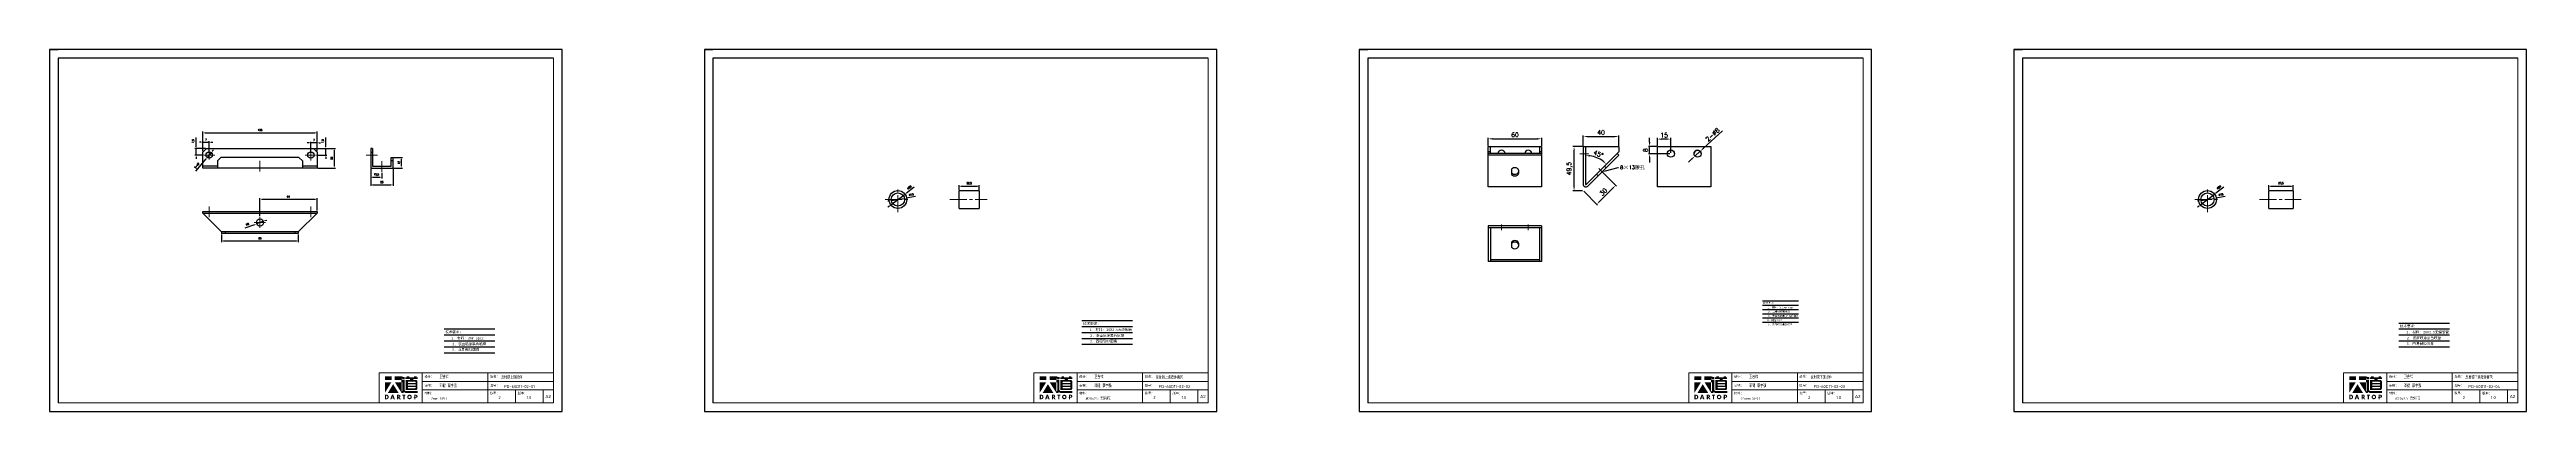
# Model space of a CAD drawing. Header units: millimetres. Extents: x -30327 to 34858, y 4015 to 75103.
# Drawn here: x -4780 to -2002, y 52753 to 53159 of the extents above; entities that cross this region are included whole.
import ezdxf
from ezdxf import colors
from ezdxf.entities.mleader import LeaderData, LeaderLine
from ezdxf.enums import TextEntityAlignment as Align
from ezdxf.math import Vec2, Vec3

# ---------------------------------------------------------------- set-up
doc = ezdxf.new("R2010")
doc.units = ezdxf.units.MM
doc.linetypes.add('CENTER2', pattern=[28.575, 19.05, -3.175, 3.175, -3.175])
doc.linetypes.add('HIDDEN2', pattern=[4.7625, 3.175, -1.5875])
for name, color, linetype, lineweight in [('A-TITLEBLOCK', 7, 'Continuous', 18), ('cen', 1, 'CENTER2', 9), ('dim', 2, 'Continuous', 9)]:
    doc.layers.add(name, color=color, linetype=linetype, lineweight=lineweight)
doc.layers.add('hidden', color=3, linetype='HIDDEN2')
doc.layers.add('print', color=30, linetype='Continuous')
doc.styles.add('GB', font='GBENOR.SHX', dxfattribs={"bigfont": 'gbcbig.shx'})
doc.styles.add('HZ', font='')
doc.styles.add('SLDTEXTSTYLE0', font='simfang.ttf', dxfattribs={"bigfont": 'bigfont'})
doc.styles.add('SLDTEXTSTYLE1', font='Gothic.ttf', dxfattribs={"width": 0.913})
doc.styles.get("Standard").update_dxf_attribs({"font": 'txt', "bigfont": 'gbcbig.shx'})
doc.styles.get('HZ').set_extended_font_data('SimSun')
doc.dimstyles.new('mini', dxfattribs={"dimtxt": 2, "dimasz": 2, "dimexe": 1.25, "dimexo": 1, "dimgap": 2, "dimtad": 1, "dimtxsty": 'Standard', "dimcen": 2.5, "dimadec": 0, "dimazin": 0, "dimtfac": 1, "dimtmove": 0, "dimatfit": 3, "dimfxl": 0, "dimarcsym": 0})
doc.dimstyles.new('small', dxfattribs={"dimtxt": 5, "dimasz": 5, "dimexe": 1.25, "dimexo": 1, "dimgap": 2, "dimtad": 1, "dimtxsty": 'Standard', "dimcen": 2.5, "dimadec": 0, "dimazin": 0, "dimtfac": 1, "dimtmove": 0, "dimatfit": 3, "dimfxl": 0, "dimarcsym": 0})

# ---------------------------------------------------------------- blocks, each defined once
blk = doc.blocks.new('*D1000')
at = {"layer": 'Defpoints', "color": 0}
for p in [(-3836.5, 52984.6), (-3820.6, 52996.8)]:
    blk.add_point(p, dxfattribs=at)
at = {"layer": 'dim', "color": 0, "lineweight": -2}
for p, q in [((-3810.3, 53004.7), (-3819, 52998)), ((-3838.1, 52983.4), (-3839.7, 52982.2)), ((-3836.5, 52984.6), (-3820.6, 52996.8))]:
    blk.add_line(p, q, dxfattribs=at)
at = {"layer": 'dim', "color": 0}
for points in [[(-3838.3, 52983.7), (-3837.9, 52983.2), (-3836.5, 52984.6)], [(-3819.2, 52998.3), (-3818.8, 52997.7), (-3820.6, 52996.8)]]:
    blk.add_solid(points, dxfattribs=at)
at = {"layer": 'dim', "color": 0, "insert": (-3815.7, 53004.3), "char_height": 2, "attachment_point": 5, "rotation": 37.3832}
blk.add_mtext('∅20', dxfattribs=at)
blk = doc.blocks.new('*D1001')
at = {"layer": 'Defpoints', "color": 0}
for p in [(-3737.4, 53005.6), (-3759.9, 53000.7), (-3737.4, 53000.7)]:
    blk.add_point(p, dxfattribs=at)
at = {"layer": 'dim', "color": 0, "lineweight": -2}
for p, q in [((-3759.9, 53001.7), (-3759.9, 53006.8)), ((-3757.9, 53005.6), (-3739.4, 53005.6)), ((-3737.4, 53001.7), (-3737.4, 53006.8))]:
    blk.add_line(p, q, dxfattribs=at)
at = {"layer": 'dim', "color": 0}
for points in [[(-3757.9, 53005.9), (-3757.9, 53005.3), (-3759.9, 53005.6)], [(-3739.4, 53005.9), (-3739.4, 53005.3), (-3737.4, 53005.6)]]:
    blk.add_solid(points, dxfattribs=at)
at = {"layer": 'dim', "color": 0, "insert": (-3748.7, 53008.8), "char_height": 2, "attachment_point": 5}
blk.add_mtext('22,5', dxfattribs=at)
blk = doc.blocks.new('*D1002')
at = {"layer": 'Defpoints', "color": 0}
for p in [(-3836, 52989.5), (-3821.2, 52992)]:
    blk.add_point(p, dxfattribs=at)
at = {"layer": 'dim', "color": 0, "lineweight": -2}
for p, q in [((-3837.9, 52989.1), (-3839.9, 52988.8)), ((-3836, 52989.5), (-3821.2, 52992)), ((-3808.7, 52994.1), (-3819.2, 52992.3))]:
    blk.add_line(p, q, dxfattribs=at)
at = {"layer": 'dim', "color": 0}
for points in [[(-3838, 52989.5), (-3837.9, 52988.8), (-3836, 52989.5)], [(-3819.3, 52992.6), (-3819.2, 52992), (-3821.2, 52992)]]:
    blk.add_solid(points, dxfattribs=at)
at = {"layer": 'dim', "color": 0, "insert": (-3813.5, 52996.3), "char_height": 2, "attachment_point": 5, "rotation": 9.5867}
blk.add_mtext('∅15', dxfattribs=at)
blk = doc.blocks.new('Dartop Logo')
at = {"true_color": 0xc40018}
h = blk.add_hatch(color=12, dxfattribs=at)
h.set_gradient(color1=(196, 0, 24), color2=(196, 0, 24), tint=1)
h.paths.add_polyline_path([(30.4, -3.9), (33.1, -5), (36, -5), (36, -1.2), (33.6, -1.2), (30.5, 0), (17.9, 0), (17.9, -6.5), (30.1, -6.5), (30.1, -6.6), (30.1, -10.8), (18.3, -10.8), (30.5, -30.3), (32.9, -30.3, 0.279375), (34.6, -28.6), (34.6, -28.5), (34.8, -28.5, 0.143145), (38.2, -30.2), (59.3, -30.2), (59.3, -26.5), (38.1, -26.5, -0.414214), (35.8, -24.2), (35.8, -6.3), (30.4, -6.3)])
h.paths.add_polyline_path([(30.2, -10.8), (31.8, -10.8), (31.8, -26, -0.088936), (30.9, -26.9), (30.2, -26.9)], flags=16)
h = blk.add_hatch(color=12, dxfattribs=at)
h.set_gradient(color1=(196, 0, 24), color2=(196, 0, 24), tint=1)
h.paths.add_polyline_path([(59.2, -1.7), (57.4, -1.7), (57.4, 0.1), (53.1, 0.1), (53.1, -1.6), (44.3, -1.6), (44.3, 0.2), (39.7, 0.2), (39.7, -1.7), (37.2, -1.7), (37.2, -5), (45.5, -5), (45.5, -6.4), (37.7, -6.4), (37.7, -24.9), (56.3, -24.9, 0.414214), (59.1, -22), (59.1, -9.4, 0.414214), (56.3, -6.5), (51.4, -6.5), (51.4, -5), (59.2, -5)])
h.paths.add_polyline_path([(54.2, -9.6, -0.414214), (55.7, -11), (55.7, -12.1), (41.8, -12.1), (41.8, -9.6)], flags=16)
h.paths.add_polyline_path([(55.6, -14.3), (55.6, -17), (41.9, -17), (41.9, -14.3)], flags=16)
h.paths.add_polyline_path([(55.7, -19.4), (55.7, -20.6, -0.414214), (54.3, -22), (41.9, -22), (41.9, -19.4)], flags=16)
h = blk.add_hatch(color=12, dxfattribs=at)
h.set_gradient(color1=(196, 0, 24), color2=(196, 0, 24), tint=1)
h.paths.add_polyline_path([(12.2, 0), (0, 0), (0, -6.4), (12.2, -6.4)])
h = blk.add_hatch(color=12, dxfattribs=at)
h.set_gradient(color1=(196, 0, 24), color2=(196, 0, 24), tint=1)
h.paths.add_polyline_path([(11.8, -10.8), (0, -10.8), (0, -30)])
at = {"true_color": 0x646464}
h = blk.add_hatch(color=251, dxfattribs=at)
h.set_gradient(color1=(100, 100, 100), color2=(100, 100, 100), tint=1)
h.paths.add_polyline_path([(4.1, -33.4), (0.1, -33.4), (0.1, -41.5), (3.5, -41.5, 0.793016)])
h.paths.add_polyline_path([(3.6, -39.7), (2.2, -39.7), (2.2, -35.2), (3.4, -35.2, -0.671361)], flags=16)
at = {"true_color": 0xc40018}
h = blk.add_hatch(color=12, dxfattribs=at)
h.set_gradient(color1=(196, 0, 24), color2=(196, 0, 24), tint=1)
h.paths.add_polyline_path([(15, -14.3), (5.4, -30.2), (25, -30.2)])
at = {"true_color": 0x646464}
h = blk.add_hatch(color=251, dxfattribs=at)
h.set_gradient(color1=(100, 100, 100), color2=(100, 100, 100), tint=1)
h.paths.add_polyline_path([(15.1, -33.4), (12.8, -33.4), (9.8, -41.5), (12, -41.5), (12.5, -40.1), (15.5, -40.1), (16, -41.5), (18.2, -41.5)])
h.paths.add_polyline_path([(14.9, -38.5), (13.1, -38.5), (14, -35.9)], flags=16)
h = blk.add_hatch(color=251, dxfattribs=at)
h.set_gradient(color1=(100, 100, 100), color2=(100, 100, 100), tint=1)
h.paths.add_polyline_path([(26.3, -33.4), (22.3, -33.4), (22.3, -41.5), (24.4, -41.5), (24.4, -38.3), (26.6, -41.5), (29.1, -41.5), (26.6, -38.3, 0.744055)])
h.paths.add_polyline_path([(24.4, -37.1), (24.4, -34.9), (25.3, -34.9, -0.796809), (25.3, -37.1)], flags=16)
h = blk.add_hatch(color=251, dxfattribs=at)
h.set_gradient(color1=(100, 100, 100), color2=(100, 100, 100), tint=1)
h.paths.add_polyline_path([(37.4, -33.4), (31.9, -33.4), (31.9, -35.2), (33.6, -35.2), (33.6, -41.5), (35.7, -41.5), (35.7, -35.2), (37.4, -35.2)])
h = blk.add_hatch(color=251, dxfattribs=at)
h.set_gradient(color1=(100, 100, 100), color2=(100, 100, 100), tint=1)
h.paths.add_polyline_path([(40.5, -37.4, 1), (48.8, -37.4, 1)])
h.paths.add_polyline_path([(46.8, -37.4, -1), (42.5, -37.4, -1)], flags=16)
h = blk.add_hatch(color=251, dxfattribs=at)
h.set_gradient(color1=(100, 100, 100), color2=(100, 100, 100), tint=1)
h.paths.add_polyline_path([(56.9, -33.4), (56.7, -33.4), (53.2, -33.4), (53.2, -37.2), (52.3, -37.2), (52.3, -38.7), (53.2, -38.7), (53.2, -41.5), (55.2, -41.5), (55.2, -38.7), (57.5, -38.7, 0.812304)])
h.paths.add_polyline_path([(55.2, -37.2), (55.2, -35), (56.4, -35, -0.778213), (56.3, -37.2)], flags=16)
blk = doc.blocks.new('DT-A2-TITLE')
for p, q in [((594, 420), (0, 420)), ((0, 420), (0, 420)), ((0, 420), (0, 0)), ((0, 420), (10, 420)), ((10, 410), (10, 10)), ((584, 410), (10, 410)), ((594, 0), (594, 420))]:
    blk.add_line(p, q)
at = {"layer": 'A-TITLEBLOCK', "color": 7}
for p, q in [((584, 410), (584, 10)), ((594, 0), (594, 297)), ((382, 10), (382, 45)), ((584, 45), (382, 45)), ((432, 45), (432, 10)), ((584, 35), (432, 35)), ((508, 45), (508, 10)), ((0, 0), (594, 0)), ((10, 10), (584, 10)), ((432, 25), (584.1, 25)), ((540, 10), (540, 25)), ((572, 10), (572, 25))]:
    blk.add_line(p, q, dxfattribs=at)
at = {"layer": 'A-TITLEBLOCK', "xscale": 0.6400000000000001, "yscale": 0.6400000000000001, "zscale": 0.6400000000000001}
blk.add_blockref('Dartop Logo', (388.6, 40.8), dxfattribs=at)
at = {"style": 'GB'}
for tag, p, height in [('#设计', (452, 38.5), 3.5), ('#审核', (452, 28.1), 3.5), ('#品名', (523.3, 37.9), 3.5), ('#图号', (526.7, 27.2), 3.5), ('#材料说明', (442.1, 13.6), 3), ('#数量', (520.3, 14.5), 3.5), ('#版本', (552.9, 14.5), 3.5)]:
    blk.add_attdef(tag, p, '', height=height, dxfattribs=at)
at = {"layer": 'A-TITLEBLOCK', "color": 7, "attachment_point": 1}
for s, insert, char_height, style in [('设计：', (434.5, 41.9), 2.65, 'SLDTEXTSTYLE0'), ('审核：', (434.5, 31.6), 2.65, 'SLDTEXTSTYLE0'), ('品名：', (510.4, 42.2), 2.65, 'SLDTEXTSTYLE0'), ('图号：', (510.4, 31.7), 2.65, 'SLDTEXTSTYLE0'), ('材料:', (434.5, 22.6), 2.65, 'SLDTEXTSTYLE0'), ('数量：', (510.4, 22.6), 2.65, 'SLDTEXTSTYLE0'), ('版本：', (542.6, 22.5), 2.65, 'SLDTEXTSTYLE0'), ('A2', (574.7, 19.2), 3.7, 'SLDTEXTSTYLE1')]:
    blk.add_mtext(s, dxfattribs=dict(at, insert=insert, char_height=char_height, style=style))
blk = doc.blocks.new('*D1261')
at = {"layer": 'Defpoints', "color": 0}
for p in [(-4480, 53065.7), (-4608, 53044), (-4480, 53044)]:
    blk.add_point(p, dxfattribs=at)
at = {"layer": 'dim', "color": 0, "lineweight": -2}
for p, q in [((-4608, 53045), (-4608, 53067)), ((-4606, 53065.7), (-4482, 53065.7)), ((-4480, 53045), (-4480, 53067))]:
    blk.add_line(p, q, dxfattribs=at)
at = {"layer": 'dim', "color": 0}
for points in [[(-4606, 53066), (-4606, 53065.4), (-4608, 53065.7)], [(-4482, 53066), (-4482, 53065.4), (-4480, 53065.7)]]:
    blk.add_solid(points, dxfattribs=at)
at = {"layer": 'dim', "color": 0, "insert": (-4544, 53068.7), "char_height": 2, "attachment_point": 5}
blk.add_mtext('128', dxfattribs=at)
blk = doc.blocks.new('*D1262')
at = {"layer": 'Defpoints', "color": 0}
for p in [(-4484, 53048), (-4480, 53026), (-4460.7, 53026)]:
    blk.add_point(p, dxfattribs=at)
at = {"layer": 'dim', "color": 0, "lineweight": -2}
for p, q in [((-4483, 53048), (-4459.4, 53048)), ((-4460.7, 53046), (-4460.7, 53028)), ((-4479, 53026), (-4459.4, 53026))]:
    blk.add_line(p, q, dxfattribs=at)
at = {"layer": 'dim', "color": 0}
for points in [[(-4461, 53046), (-4460.4, 53046), (-4460.7, 53048)], [(-4461, 53028), (-4460.4, 53028), (-4460.7, 53026)]]:
    blk.add_solid(points, dxfattribs=at)
at = {"layer": 'dim', "color": 0, "insert": (-4463.7, 53037), "char_height": 2, "attachment_point": 5, "rotation": 90}
blk.add_mtext('22', dxfattribs=at)
blk = doc.blocks.new('*D1263')
at = {"layer": 'Defpoints', "color": 0}
for p in [(-4419.8, 53026), (-4394.8, 53026), (-4394.8, 53007.2)]:
    blk.add_point(p, dxfattribs=at)
at = {"layer": 'dim', "color": 0, "lineweight": -2}
for p, q in [((-4419.8, 53025), (-4419.8, 53006)), ((-4417.8, 53007.2), (-4396.8, 53007.2)), ((-4394.8, 53025), (-4394.8, 53006))]:
    blk.add_line(p, q, dxfattribs=at)
at = {"layer": 'dim', "color": 0}
for points in [[(-4417.8, 53007.6), (-4417.8, 53006.9), (-4419.8, 53007.2)], [(-4396.8, 53007.6), (-4396.8, 53006.9), (-4394.8, 53007.2)]]:
    blk.add_solid(points, dxfattribs=at)
at = {"layer": 'dim', "color": 0, "insert": (-4407.3, 53010.2), "char_height": 2, "attachment_point": 5}
blk.add_mtext('25', dxfattribs=at)
blk = doc.blocks.new('*D1264')
at = {"layer": 'Defpoints', "color": 0}
for p in [(-4394.8, 53038), (-4385.3, 53038), (-4394.8, 53026)]:
    blk.add_point(p, dxfattribs=at)
at = {"layer": 'dim', "color": 0, "lineweight": -2}
for p, q in [((-4393.8, 53038), (-4384, 53038)), ((-4385.3, 53028), (-4385.3, 53036)), ((-4393.8, 53026), (-4384, 53026))]:
    blk.add_line(p, q, dxfattribs=at)
at = {"layer": 'dim', "color": 0}
for points in [[(-4385.6, 53036), (-4384.9, 53036), (-4385.3, 53038)], [(-4385.6, 53028), (-4384.9, 53028), (-4385.3, 53026)]]:
    blk.add_solid(points, dxfattribs=at)
at = {"layer": 'dim', "color": 0, "insert": (-4388.3, 53032), "char_height": 2, "attachment_point": 5, "rotation": 90}
blk.add_mtext('12', dxfattribs=at)
blk = doc.blocks.new('*D1265')
at = {"layer": 'Defpoints', "color": 0}
for p in [(-4587, 52952.4), (-4501, 52952.4), (-4501, 52944.2)]:
    blk.add_point(p, dxfattribs=at)
at = {"layer": 'dim', "color": 0, "lineweight": -2}
for p, q in [((-4587, 52951.4), (-4587, 52942.9)), ((-4501, 52951.4), (-4501, 52942.9)), ((-4585, 52944.2), (-4503, 52944.2))]:
    blk.add_line(p, q, dxfattribs=at)
at = {"layer": 'dim', "color": 0}
for points in [[(-4585, 52944.5), (-4585, 52943.8), (-4587, 52944.2)], [(-4503, 52944.5), (-4503, 52943.8), (-4501, 52944.2)]]:
    blk.add_solid(points, dxfattribs=at)
at = {"layer": 'dim', "color": 0, "insert": (-4544, 52947.2), "char_height": 2, "attachment_point": 5}
blk.add_mtext('86', dxfattribs=at)
blk = doc.blocks.new('*D1266')
at = {"layer": 'Defpoints', "color": 0}
for p in [(-4481.8, 53040.5), (-4480, 53048), (-4470.2, 53048)]:
    blk.add_point(p, dxfattribs=at)
at = {"layer": 'dim', "color": 0, "lineweight": -2}
for p, q in [((-4470.2, 53050), (-4470.2, 53060.4)), ((-4480.8, 53040.5), (-4469, 53040.5)), ((-4479, 53048), (-4469, 53048)), ((-4470.2, 53040.5), (-4470.2, 53048)), ((-4470.2, 53038.5), (-4470.2, 53036.5))]:
    blk.add_line(p, q, dxfattribs=at)
at = {"layer": 'dim', "color": 0}
for points in [[(-4470.6, 53050), (-4469.9, 53050), (-4470.2, 53048)], [(-4470.6, 53038.5), (-4469.9, 53038.5), (-4470.2, 53040.5)]]:
    blk.add_solid(points, dxfattribs=at)
at = {"layer": 'dim', "color": 0, "insert": (-4473.4, 53056.2), "char_height": 2, "attachment_point": 5, "rotation": 90}
blk.add_mtext('7,5', dxfattribs=at)
blk = doc.blocks.new('*D1267')
at = {"layer": 'Defpoints', "color": 0}
for p in [(-4487, 53054.3), (-4487, 53043.5), (-4480, 53044)]:
    blk.add_point(p, dxfattribs=at)
at = {"layer": 'dim', "color": 0, "lineweight": -2}
for p, q in [((-4489, 53054.3), (-4491, 53054.3)), ((-4487, 53044.5), (-4487, 53055.5)), ((-4480, 53054.3), (-4487, 53054.3)), ((-4480, 53045), (-4480, 53055.5)), ((-4478, 53054.3), (-4476, 53054.3))]:
    blk.add_line(p, q, dxfattribs=at)
at = {"layer": 'dim', "color": 0}
for points in [[(-4489, 53054.6), (-4489, 53053.9), (-4487, 53054.3)], [(-4478, 53054.6), (-4478, 53053.9), (-4480, 53054.3)]]:
    blk.add_solid(points, dxfattribs=at)
at = {"layer": 'dim', "color": 0, "insert": (-4483.5, 53057.3), "char_height": 2, "attachment_point": 5}
blk.add_mtext('7', dxfattribs=at)
blk = doc.blocks.new('*D1268')
at = {"layer": 'Defpoints', "color": 0}
for p in [(-4608, 53044), (-4601, 53055), (-4601, 53043.5)]:
    blk.add_point(p, dxfattribs=at)
at = {"layer": 'dim', "color": 0, "lineweight": -2}
for p, q in [((-4610, 53055), (-4612, 53055)), ((-4608, 53045), (-4608, 53056.3)), ((-4608, 53055), (-4601, 53055)), ((-4601, 53044.5), (-4601, 53056.3)), ((-4599, 53055), (-4597, 53055))]:
    blk.add_line(p, q, dxfattribs=at)
at = {"layer": 'dim', "color": 0}
for points in [[(-4610, 53055.4), (-4610, 53054.7), (-4608, 53055)], [(-4599, 53055.4), (-4599, 53054.7), (-4601, 53055)]]:
    blk.add_solid(points, dxfattribs=at)
at = {"layer": 'dim', "color": 0, "insert": (-4604.5, 53058), "char_height": 2, "attachment_point": 5}
blk.add_mtext('7', dxfattribs=at)
blk = doc.blocks.new('*D1269')
at = {"layer": 'Defpoints', "color": 0}
for p in [(-4615.7, 53048), (-4606.4, 53040.5), (-4604, 53048)]:
    blk.add_point(p, dxfattribs=at)
at = {"layer": 'dim', "color": 0, "lineweight": -2}
for p, q in [((-4615.7, 53050), (-4615.7, 53060.4)), ((-4605, 53048), (-4616.9, 53048)), ((-4607.4, 53040.5), (-4616.9, 53040.5)), ((-4615.7, 53040.5), (-4615.7, 53048)), ((-4615.7, 53038.5), (-4615.7, 53036.5))]:
    blk.add_line(p, q, dxfattribs=at)
at = {"layer": 'dim', "color": 0}
for points in [[(-4616, 53050), (-4615.4, 53050), (-4615.7, 53048)], [(-4616, 53038.5), (-4615.4, 53038.5), (-4615.7, 53040.5)]]:
    blk.add_solid(points, dxfattribs=at)
at = {"layer": 'dim', "color": 0, "insert": (-4618.9, 53056.2), "char_height": 2, "attachment_point": 5, "rotation": 90}
blk.add_mtext('7,5', dxfattribs=at)
blk = doc.blocks.new('*D1270')
at = {"layer": 'Defpoints', "color": 0}
for p in [(-4603.2, 53037.9), (-4598.8, 53043.2)]:
    blk.add_point(p, dxfattribs=at)
at = {"layer": 'dim', "color": 0, "lineweight": -2}
for p, q in [((-4616.1, 53022.5), (-4604.5, 53036.3)), ((-4598.8, 53043.2), (-4603.2, 53037.9)), ((-4597.5, 53044.8), (-4596.2, 53046.3))]:
    blk.add_line(p, q, dxfattribs=at)
at = {"layer": 'dim', "color": 0}
for points in [[(-4604.8, 53036.5), (-4604.3, 53036.1), (-4603.2, 53037.9)], [(-4597.7, 53045), (-4597.2, 53044.5), (-4598.8, 53043.2)]]:
    blk.add_solid(points, dxfattribs=at)
at = {"layer": 'dim', "color": 0, "insert": (-4614.7, 53028.8), "char_height": 2, "attachment_point": 5, "rotation": 50.0733}
blk.add_mtext('2-∅7', dxfattribs=at)
blk = doc.blocks.new('*D1271')
at = {"layer": 'Defpoints', "color": 0}
for p in [(-4419.8, 53026), (-4419.8, 53015.4), (-4407.3, 53021.7)]:
    blk.add_point(p, dxfattribs=at)
at = {"layer": 'dim', "color": 0, "lineweight": -2}
for p, q in [((-4419.8, 53025), (-4419.8, 53014.2)), ((-4409.3, 53015.4), (-4417.8, 53015.4)), ((-4407.3, 53020.7), (-4407.3, 53014.2))]:
    blk.add_line(p, q, dxfattribs=at)
at = {"layer": 'dim', "color": 0}
for points in [[(-4417.8, 53015.7), (-4417.8, 53015.1), (-4419.8, 53015.4)], [(-4409.3, 53015.7), (-4409.3, 53015.1), (-4407.3, 53015.4)]]:
    blk.add_solid(points, dxfattribs=at)
at = {"layer": 'dim', "color": 0, "insert": (-4413.6, 53018.6), "char_height": 2, "attachment_point": 5}
blk.add_mtext('12,5', dxfattribs=at)
blk = doc.blocks.new('*D1272')
at = {"layer": 'Defpoints', "color": 0}
for p in [(-4480, 52991), (-4480, 52977.4), (-4544, 52970.9)]:
    blk.add_point(p, dxfattribs=at)
at = {"layer": 'dim', "color": 0, "lineweight": -2}
for p, q in [((-4544, 52971.9), (-4544, 52992.2)), ((-4542, 52991), (-4482, 52991)), ((-4480, 52978.4), (-4480, 52992.2))]:
    blk.add_line(p, q, dxfattribs=at)
at = {"layer": 'dim', "color": 0}
for points in [[(-4542, 52991.3), (-4542, 52990.6), (-4544, 52991)], [(-4482, 52991.3), (-4482, 52990.6), (-4480, 52991)]]:
    blk.add_solid(points, dxfattribs=at)
at = {"layer": 'dim', "color": 0, "insert": (-4512, 52994), "char_height": 2, "attachment_point": 5}
blk.add_mtext('64', dxfattribs=at)
blk = doc.blocks.new('*D1273')
at = {"layer": 'Defpoints', "color": 0}
for p in [(-4547.8, 52963.5), (-4540.2, 52966.3)]:
    blk.add_point(p, dxfattribs=at)
at = {"layer": 'dim', "color": 0, "lineweight": -2}
for p, q in [((-4560.5, 52958.9), (-4549.6, 52962.8)), ((-4540.2, 52966.3), (-4547.8, 52963.5)), ((-4538.4, 52967), (-4536.5, 52967.6))]:
    blk.add_line(p, q, dxfattribs=at)
at = {"layer": 'dim', "color": 0}
for points in [[(-4549.8, 52963.2), (-4549.5, 52962.5), (-4547.8, 52963.5)], [(-4538.5, 52967.3), (-4538.2, 52966.6), (-4540.2, 52966.3)]]:
    blk.add_solid(points, dxfattribs=at)
at = {"layer": 'dim', "color": 0, "insert": (-4558.1, 52963), "char_height": 2, "attachment_point": 5, "rotation": 20.0376}
blk.add_mtext('∅8', dxfattribs=at)
blk = doc.blocks.new('*D1277')
at = {"layer": 'Defpoints', "color": 0}
for p in [(-3106.6, 53058.9), (-3166.6, 53050.1), (-3106.6, 53050.1)]:
    blk.add_point(p, dxfattribs=at)
at = {"layer": 'dim', "color": 0, "lineweight": -2}
for p, q in [((-3166.6, 53051.1), (-3166.6, 53060.1)), ((-3161.6, 53058.9), (-3111.6, 53058.9)), ((-3106.6, 53051.1), (-3106.6, 53060.1))]:
    blk.add_line(p, q, dxfattribs=at)
at = {"layer": 'dim', "color": 0}
for points in [[(-3161.6, 53059.7), (-3161.6, 53058), (-3166.6, 53058.9)], [(-3111.6, 53059.7), (-3111.6, 53058), (-3106.6, 53058.9)]]:
    blk.add_solid(points, dxfattribs=at)
at = {"layer": 'dim', "color": 0, "insert": (-3136.6, 53063.4), "char_height": 5, "attachment_point": 5}
blk.add_mtext('60', dxfattribs=at)
blk = doc.blocks.new('*D1278')
at = {"layer": 'Defpoints', "color": 0}
for p in [(-3020, 53061.4), (-3060, 53050.1), (-3020, 53050.1)]:
    blk.add_point(p, dxfattribs=at)
at = {"layer": 'dim', "color": 0, "lineweight": -2}
for p, q in [((-3060, 53051.1), (-3060, 53062.7)), ((-3055, 53061.4), (-3025, 53061.4)), ((-3020, 53051.1), (-3020, 53062.7))]:
    blk.add_line(p, q, dxfattribs=at)
at = {"layer": 'dim', "color": 0}
for points in [[(-3055, 53062.2), (-3055, 53060.6), (-3060, 53061.4)], [(-3025, 53062.2), (-3025, 53060.6), (-3020, 53061.4)]]:
    blk.add_solid(points, dxfattribs=at)
at = {"layer": 'dim', "color": 0, "insert": (-3040, 53065.9), "char_height": 5, "attachment_point": 5}
blk.add_mtext('40', dxfattribs=at)
blk = doc.blocks.new('*D1279')
at = {"layer": 'Defpoints', "color": 0}
for p in [(-3057.5, 53050.1), (-3040.8, 53035.7), (-3020, 53044.2), (-3057.5, 53006.7), (-3057.5, 53006.7)]:
    blk.add_point(p, dxfattribs=at)
at = {"layer": 'dim', "color": 0, "lineweight": -2}
blk.add_arc((-3057.5, 53006.7), 33.5, 53.5645, 81.4355, dxfattribs=at)
at = {"layer": 'dim', "color": 0}
for points in [[(-3052.6, 53038.9), (-3052.5, 53040.6), (-3057.5, 53040.1)], [(-3037.1, 53034.2), (-3038.2, 53033), (-3033.9, 53030.3)]]:
    blk.add_solid(points, dxfattribs=at)
at = {"layer": 'dim', "color": 0, "insert": (-3043, 53041.8), "char_height": 5, "attachment_point": 5, "rotation": 337.5}
blk.add_mtext('45°', dxfattribs=at)
blk = doc.blocks.new('*D1280')
at = {"layer": 'Defpoints', "color": 0}
for p in [(-3038.8, 53021.8), (-3023.6, 53006.6), (-3060, 53000.6)]:
    blk.add_point(p, dxfattribs=at)
at = {"layer": 'dim', "color": 0, "lineweight": -2}
for p, q in [((-3041.3, 52989), (-3027.1, 53003.1)), ((-3038.1, 53021.1), (-3022.7, 53005.8)), ((-3059.3, 52999.9), (-3043.9, 52984.5))]:
    blk.add_line(p, q, dxfattribs=at)
at = {"layer": 'dim', "color": 0}
for points in [[(-3027.7, 53003.7), (-3026.6, 53002.5), (-3023.6, 53006.6)], [(-3041.9, 52989.5), (-3040.7, 52988.4), (-3044.8, 52985.4)]]:
    blk.add_solid(points, dxfattribs=at)
at = {"layer": 'dim', "color": 0, "insert": (-3037.4, 52999.2), "char_height": 5, "attachment_point": 5, "rotation": 45}
blk.add_mtext('30', dxfattribs=at)
blk = doc.blocks.new('*D1281')
at = {"layer": 'Defpoints', "color": 0}
for p in [(-3070.3, 53050.1), (-3060, 53050.1), (-3060, 53000.6)]:
    blk.add_point(p, dxfattribs=at)
at = {"layer": 'dim', "color": 0, "lineweight": -2}
for p, q in [((-3061, 53050.1), (-3071.5, 53050.1)), ((-3070.3, 53005.6), (-3070.3, 53045.1)), ((-3061, 53000.6), (-3071.5, 53000.6))]:
    blk.add_line(p, q, dxfattribs=at)
at = {"layer": 'dim', "color": 0}
for points in [[(-3071.1, 53045.1), (-3069.4, 53045.1), (-3070.3, 53050.1)], [(-3071.1, 53005.6), (-3069.4, 53005.6), (-3070.3, 53000.6)]]:
    blk.add_solid(points, dxfattribs=at)
at = {"layer": 'dim', "color": 0, "insert": (-3075.2, 53025.4), "char_height": 5, "attachment_point": 5, "rotation": 90}
blk.add_mtext('49,5', dxfattribs=at)
blk = doc.blocks.new('*D1282')
at = {"layer": 'Defpoints', "color": 0}
for p in [(-2934.7, 53039.4), (-2928.8, 53044.8)]:
    blk.add_point(p, dxfattribs=at)
at = {"layer": 'dim', "color": 0, "lineweight": -2}
for p, q in [((-2903.7, 53067.7), (-2925.1, 53048.2)), ((-2938.4, 53036.1), (-2942.1, 53032.7)), ((-2934.7, 53039.4), (-2928.8, 53044.8))]:
    blk.add_line(p, q, dxfattribs=at)
at = {"layer": 'dim', "color": 0}
for points in [[(-2939, 53036.7), (-2937.9, 53035.5), (-2934.7, 53039.4)], [(-2925.7, 53048.8), (-2924.6, 53047.6), (-2928.8, 53044.8)]]:
    blk.add_solid(points, dxfattribs=at)
at = {"layer": 'dim', "color": 0, "insert": (-2915, 53063.5), "char_height": 5, "attachment_point": 5, "rotation": 42.313}
blk.add_mtext('2-∅8', dxfattribs=at)
blk = doc.blocks.new('*D1283')
at = {"layer": 'Defpoints', "color": 0}
for p in [(-2976.8, 53058.5), (-2976.8, 53050.1), (-2961.8, 53042.1)]:
    blk.add_point(p, dxfattribs=at)
at = {"layer": 'dim', "color": 0, "lineweight": -2}
for p, q in [((-2976.8, 53051.1), (-2976.8, 53059.8)), ((-2966.8, 53058.5), (-2971.8, 53058.5)), ((-2961.8, 53043.1), (-2961.8, 53059.8))]:
    blk.add_line(p, q, dxfattribs=at)
at = {"layer": 'dim', "color": 0}
for points in [[(-2971.8, 53059.4), (-2971.8, 53057.7), (-2976.8, 53058.5)], [(-2966.8, 53059.4), (-2966.8, 53057.7), (-2961.8, 53058.5)]]:
    blk.add_solid(points, dxfattribs=at)
at = {"layer": 'dim', "color": 0, "insert": (-2969.3, 53063), "char_height": 5, "attachment_point": 5}
blk.add_mtext('15', dxfattribs=at)
blk = doc.blocks.new('*D1284')
at = {"layer": 'Defpoints', "color": 0}
for p in [(-2985.6, 53050.1), (-2976.8, 53050.1), (-2961.8, 53042.1)]:
    blk.add_point(p, dxfattribs=at)
at = {"layer": 'dim', "color": 0, "lineweight": -2}
for p, q in [((-2985.6, 53055.1), (-2985.6, 53060.1)), ((-2977.8, 53050.1), (-2986.8, 53050.1)), ((-2962.8, 53042.1), (-2986.8, 53042.1)), ((-2985.6, 53042.1), (-2985.6, 53050.1)), ((-2985.6, 53037.1), (-2985.6, 53032.1))]:
    blk.add_line(p, q, dxfattribs=at)
at = {"layer": 'dim', "color": 0}
for points in [[(-2986.4, 53055.1), (-2984.7, 53055.1), (-2985.6, 53050.1)], [(-2986.4, 53037.1), (-2984.7, 53037.1), (-2985.6, 53042.1)]]:
    blk.add_solid(points, dxfattribs=at)
at = {"layer": 'dim', "color": 0, "insert": (-2990.1, 53046.1), "char_height": 5, "attachment_point": 5, "rotation": 90}
blk.add_mtext('8', dxfattribs=at)
blk = doc.blocks.new('*D1328')
at = {"layer": 'Defpoints', "color": 0}
for p in [(-2367.8, 52984.6), (-2351.9, 52996.8)]:
    blk.add_point(p, dxfattribs=at)
at = {"layer": 'dim', "color": 0, "lineweight": -2}
for p, q in [((-2341.6, 53004.7), (-2350.4, 52998)), ((-2369.4, 52983.4), (-2371, 52982.2)), ((-2367.8, 52984.6), (-2351.9, 52996.8))]:
    blk.add_line(p, q, dxfattribs=at)
at = {"layer": 'dim', "color": 0}
for points in [[(-2369.6, 52983.7), (-2369.2, 52983.2), (-2367.8, 52984.6)], [(-2350.6, 52998.3), (-2350.1, 52997.7), (-2351.9, 52996.8)]]:
    blk.add_solid(points, dxfattribs=at)
at = {"layer": 'dim', "color": 0, "insert": (-2347, 53004.3), "char_height": 2, "attachment_point": 5, "rotation": 37.3832}
blk.add_mtext('∅20', dxfattribs=at)
blk = doc.blocks.new('*D1329')
at = {"layer": 'Defpoints', "color": 0}
for p in [(-2263.7, 53005.6), (-2291.2, 53000.7), (-2263.7, 53000.7)]:
    blk.add_point(p, dxfattribs=at)
at = {"layer": 'dim', "color": 0, "lineweight": -2}
for p, q in [((-2291.2, 53001.7), (-2291.2, 53006.8)), ((-2289.2, 53005.6), (-2265.7, 53005.6)), ((-2263.7, 53001.7), (-2263.7, 53006.8))]:
    blk.add_line(p, q, dxfattribs=at)
at = {"layer": 'dim', "color": 0}
for points in [[(-2289.2, 53005.9), (-2289.2, 53005.3), (-2291.2, 53005.6)], [(-2265.7, 53005.9), (-2265.7, 53005.3), (-2263.7, 53005.6)]]:
    blk.add_solid(points, dxfattribs=at)
at = {"layer": 'dim', "color": 0, "insert": (-2277.5, 53008.8), "char_height": 2, "attachment_point": 5}
blk.add_mtext('27,5', dxfattribs=at)
blk = doc.blocks.new('*D1330')
at = {"layer": 'Defpoints', "color": 0}
for p in [(-2367.3, 52989.5), (-2352.5, 52992)]:
    blk.add_point(p, dxfattribs=at)
at = {"layer": 'dim', "color": 0, "lineweight": -2}
for p, q in [((-2369.3, 52989.1), (-2371.2, 52988.8)), ((-2367.3, 52989.5), (-2352.5, 52992)), ((-2340, 52994.1), (-2350.5, 52992.3))]:
    blk.add_line(p, q, dxfattribs=at)
at = {"layer": 'dim', "color": 0}
for points in [[(-2369.3, 52989.5), (-2369.2, 52988.8), (-2367.3, 52989.5)], [(-2350.6, 52992.6), (-2350.5, 52992), (-2352.5, 52992)]]:
    blk.add_solid(points, dxfattribs=at)
at = {"layer": 'dim', "color": 0, "insert": (-2344.8, 52996.3), "char_height": 2, "attachment_point": 5, "rotation": 9.5867}
blk.add_mtext('∅15', dxfattribs=at)

msp = doc.modelspace()

# ---------------------------------------------------------------- linework, layer by layer
for p, q in [((-4608.0002, 53044.0462), (-4604.0002, 53048.0462)), ((-4608.0002, 53026.0462), (-4608.0002, 53044.0462)), ((-4604.0002, 53048.0462), (-4484.0002, 53048.0462)), ((-4587.7502, 53038.0462), (-4591.7502, 53034.0462)), ((-4591.7502, 53034.0462), (-4591.7502, 53026.0462)), ((-4500.2502, 53038.0462), (-4587.7502, 53038.0462)), ((-4500.2502, 53038.0462), (-4496.2502, 53034.0462)), ((-4496.2502, 53034.0462), (-4496.2502, 53026.0462)), ((-4484.0002, 53048.0462), (-4480.0002, 53044.0462)), ((-4480.0002, 53044.0462), (-4480.0002, 53026.0462)), ((-4417.8211, 53048.0462), (-4419.8211, 53048.0462)), ((-4419.8211, 53048.0462), (-4419.8211, 53026.0462)), ((-4419.8211, 53044.0462), (-4417.8211, 53044.0462)), ((-4417.8211, 53048.0462), (-4417.8211, 53028.0462)), ((-4396.8211, 53038.0462), (-4394.8211, 53038.0462)), ((-4396.8211, 53028.0462), (-4396.8211, 53038.0462)), ((-4394.8211, 53034.0462), (-4396.8211, 53034.0462)), ((-4394.8211, 53026.0462), (-4394.8211, 53038.0462)), ((-3166.6147, 53050.1314), (-3106.6147, 53050.1314)), ((-3166.6147, 53050.1314), (-3106.6147, 53050.1314)), ((-3166.6147, 53004.874), (-3166.6147, 53050.1314)), ((-3164.1147, 53044.1669), (-3166.6147, 53044.1669)), ((-3106.6147, 53042.3991), (-3166.6147, 53042.3991)), ((-3106.6147, 53040.6314), (-3166.6147, 53040.6314)), ((-3164.1147, 53042.3991), (-3164.1147, 53050.1314)), ((-3109.1147, 53050.1314), (-3109.1147, 53042.3991)), ((-3106.6147, 53044.1669), (-3109.1147, 53044.1669)), ((-3106.6147, 53050.1314), (-3106.6147, 53004.874)), ((-3060.0359, 53050.1314), (-3060.0359, 53007.874)), ((-3060.0359, 53050.1314), (-3020.0359, 53050.1314)), ((-3057.5359, 53050.1314), (-3057.5359, 53007.874)), ((-3020.0359, 53044.1669), (-3056.6823, 53007.5204)), ((-3020.0359, 53040.6314), (-3054.9146, 53005.7527)), ((-3020.0359, 53040.6314), (-3021.8037, 53042.3991)), ((-3020.0359, 53050.1314), (-3020.0359, 53044.1669)), ((-2976.7724, 53050.1314), (-2916.7724, 53050.1314)), ((-2976.7724, 53050.1314), (-2916.7724, 53050.1314)), ((-2976.7724, 53004.874), (-2976.7724, 53050.1314)), ((-2916.7724, 53050.1314), (-2916.7724, 53004.874)), ((-4591.7502, 53028.0462), (-4608.0002, 53028.0462)), ((-4480.0002, 53026.0462), (-4608.0002, 53026.0462)), ((-4480.0002, 53028.0462), (-4496.2502, 53028.0462)), ((-4419.8211, 53026.0462), (-4394.8211, 53026.0462)), ((-4417.8211, 53028.0462), (-4396.8211, 53028.0462)), ((-3106.6147, 53004.874), (-3166.6147, 53004.874)), ((-2916.7724, 53004.874), (-2976.7724, 53004.874)), ((-4608.0002, 52977.4029), (-4480.0002, 52977.4029)), ((-4608.0002, 52975.4029), (-4608.0002, 52977.4029)), ((-4608.0002, 52975.4029), (-4480.0002, 52975.4029)), ((-4587.0002, 52954.4029), (-4608.0002, 52975.4029)), ((-4501.0002, 52954.4029), (-4480.0002, 52975.4029)), ((-4480.0002, 52977.4029), (-4480.0002, 52975.4029)), ((-3759.9215, 53000.7197), (-3737.4215, 53000.7197)), ((-3759.9215, 52980.7197), (-3759.9215, 53000.7197)), ((-3759.9215, 52980.7197), (-3737.4215, 52980.7197)), ((-3759.9215, 52980.7197), (-3759.9215, 52980.7197)), ((-3737.4215, 53000.7197), (-3737.4215, 52980.7197)), ((-2291.2278, 53000.7197), (-2263.7278, 53000.7197)), ((-2291.2278, 52980.7197), (-2291.2278, 53000.7197)), ((-2291.2278, 52980.7197), (-2263.7278, 52980.7197)), ((-2291.2278, 52980.7197), (-2291.2278, 52980.7197)), ((-2263.7278, 53000.7197), (-2263.7278, 52980.7197)), ((-4501.0002, 52954.4029), (-4587.0002, 52954.4029)), ((-4587.0002, 52954.4029), (-4587.0002, 52952.4029)), ((-4501.0002, 52952.4029), (-4587.0002, 52952.4029)), ((-4583.0002, 52954.4029), (-4583.0002, 52952.4029)), ((-4505.0002, 52954.4029), (-4505.0002, 52952.4029)), ((-4501.0002, 52954.4029), (-4501.0002, 52952.4029)), ((-3106.6147, 52961.2919), (-3166.6147, 52961.2919)), ((-3166.6147, 52961.2919), (-3166.6147, 52921.2919)), ((-3106.6147, 52958.7919), (-3166.6147, 52958.7919)), ((-3164.1147, 52958.7919), (-3164.1147, 52921.2919)), ((-3109.1147, 52958.7919), (-3109.1147, 52921.2919)), ((-3106.6147, 52961.2919), (-3106.6147, 52921.2919)), ((-3106.6147, 52921.2919), (-3166.6147, 52921.2919)), ((-3109.1147, 52923.0597), (-3164.1147, 52923.0597))]:
    msp.add_line(p, q)
at = {"extrusion": (0, -0.707107, 0.707107)}
for p, q in [((-3140.6147, 53023.6123, 1.7678), (-3140.6147, 53020.0768, -1.7678)), ((-3132.6147, 53023.6123, 1.7678), (-3132.6147, 53020.0768, -1.7678)), ((-3140.6147, 52941.8465, 3.5355), (-3140.6147, 52938.3109)), ((-3132.6147, 52941.8465, 3.5355), (-3132.6147, 52938.3109))]:
    msp.add_line(p, q, dxfattribs=at)
for centre, radius in [((-4601.0002, 53040.5462), 3.5), ((-4487.0002, 53040.5462), 3.5), ((-2961.7692, 53042.1314), 4), ((-2931.7692, 53042.1314), 4), ((-3828.5791, 52990.7197), 10), ((-3828.5791, 52990.7197), 7.5), ((-2359.8854, 52990.7197), 10), ((-2359.8854, 52990.7197), 7.5), ((-4544.0002, 52964.9029), 4)]:
    msp.add_circle(centre, radius)
for centre, radius, start, end in [((-3151.6183, 53042.0272), 4, 3.8383495, 176.1616505), ((-3121.6183, 53042.0272), 4, 3.8383495, 176.1616505), ((-2961.7692, 53042.1314), 4, 3.8383495, 176.1616505), ((-2931.7692, 53042.1314), 4, 3.8383495, 176.1616505), ((-3057.0359, 53007.874), 3, 180, 315), ((-3057.0359, 53007.874), 0.5, 180, 315)]:
    msp.add_arc(centre, radius, start, end)
for centre, start, end in [((-3136.6147, 37494.6058, -37492.1058), 0, 180), ((-3136.6147, 37490.8558, -37493.3558), 180, 0), ((-3136.6147, 37489.6058, -37492.1058), 180, 0), ((-3136.6147, 37438.0386, -37433.0386), 0, 180), ((-3136.6147, 37433.0386, -37433.0386), 180, 0)]:
    msp.add_arc(centre, 4, start, end, dxfattribs=at)
at = {"extrusion": (-5.26104e-14, 0.707107, 0.707107)}
msp.add_arc((3136.6147, -37434.2886, 37434.2886), 4, 180, 360, dxfattribs=at)
at = {"layer": 'cen'}
for p, q in [((-4606.431, 53040.5462), (-4594.7815, 53040.5462)), ((-4601.0002, 53035.5233), (-4601.0002, 53044.6632)), ((-4544.0002, 53022.0427), (-4544.0002, 53033.9617)), ((-4493.431, 53040.5462), (-4481.7815, 53040.5462)), ((-4487.0002, 53034.5867), (-4487.0002, 53044.8583)), ((-4425.0267, 53040.5462), (-4412.3772, 53040.5462)), ((-4407.3211, 53021.6898), (-4407.3211, 53033.6087)), ((-3063.8399, 53042.1314), (-3053.6555, 53042.1314)), ((-3828.5791, 52976.5788), (-3828.5791, 53004.8606)), ((-3042.3582, 53025.3801), (-3037.0549, 53020.0768)), ((-2359.8854, 52976.5788), (-2359.8854, 53004.8606)), ((-4601.0002, 52971.0465), (-4601.0002, 52982.9655)), ((-4487.0002, 52971.0465), (-4487.0002, 52982.9655)), ((-3842.72, 52990.7197), (-3814.4382, 52990.7197)), ((-3770.3799, 52990.7197), (-3728.3582, 52990.7197)), ((-2374.0263, 52990.7197), (-2345.7444, 52990.7197)), ((-2301.6862, 52990.7197), (-2254.6645, 52990.7197)), ((-4550.431, 52964.9029), (-4537.7815, 52964.9029)), ((-4544.0002, 52958.9434), (-4544.0002, 52970.8624)), ((-3151.6183, 52962.7957), (-3151.6183, 52956.3886)), ((-3121.6183, 52962.7957), (-3121.6183, 52956.3886))]:
    msp.add_line(p, q, dxfattribs=at)
at = {"layer": 'Defpoints'}
for p, q in [((-2859.0961, 52876.8827), (-2818.4053, 52876.8827)), ((-2859.0961, 52872.1052), (-2818.4053, 52872.1052)), ((-2859.0961, 52872.1052), (-2818.4053, 52872.1052)), ((-2859.0961, 52867.3277), (-2818.4053, 52867.3277)), ((-2859.0961, 52862.5502), (-2818.4053, 52862.5502)), ((-4337.4806, 52845.4145), (-4280.645, 52845.4145)), ((-4337.4806, 52838.7415), (-4280.645, 52838.7415)), ((-4337.4806, 52838.7415), (-4280.645, 52838.7415)), ((-3622.1666, 52854.84), (-3565.331, 52854.84)), ((-3622.1666, 52848.167), (-3565.331, 52848.167)), ((-3622.1666, 52848.167), (-3565.331, 52848.167)), ((-3622.1666, 52841.4939), (-3565.331, 52841.4939)), ((-3622.1666, 52834.8209), (-3565.331, 52834.8209)), ((-2859.0961, 52857.7727), (-2818.4053, 52857.7727)), ((-2859.0961, 52852.9952), (-2818.4053, 52852.9952)), ((-2145.4264, 52852.0642), (-2088.5908, 52852.0642)), ((-2145.4264, 52845.3912), (-2088.5908, 52845.3912)), ((-2145.4264, 52845.3912), (-2088.5908, 52845.3912)), ((-2145.4264, 52838.7181), (-2088.5908, 52838.7181)), ((-4337.4806, 52832.0684), (-4280.645, 52832.0684)), ((-4337.4806, 52825.3954), (-4280.645, 52825.3954)), ((-4337.4806, 52818.7223), (-4280.645, 52818.7223)), ((-3622.1666, 52828.1478), (-3565.331, 52828.1478)), ((-2145.4264, 52832.045), (-2088.5908, 52832.045)), ((-2145.4264, 52825.372), (-2088.5908, 52825.372))]:
    msp.add_line(p, q, dxfattribs=at)
at = {"layer": 'hidden'}
for p, q in [((-3045.1866, 53019.0161), (-3043.4189, 53017.2484)), ((-3035.9943, 53028.2085), (-3034.2265, 53026.4408))]:
    msp.add_line(p, q, dxfattribs=at)
at = {"layer": 'print'}
for points in [[(-4780.0181, 52752.7093), (-4205.2161, 52752.7093), (-4205.2161, 53159.1349), (-4780.0181, 53159.1349)], [(-4045.6712, 52752.7093), (-3470.8693, 52752.7093), (-3470.8693, 53159.1349), (-4045.6712, 53159.1349)], [(-3311.3243, 52752.7093), (-2736.5224, 52752.7093), (-2736.5224, 53159.1349), (-3311.3243, 53159.1349)], [(-2576.9775, 52752.7093), (-2002.1755, 52752.7093), (-2002.1755, 53159.1349), (-2576.9775, 53159.1349)]]:
    msp.add_lwpolyline(points, close=True, dxfattribs=at)

# ---------------------------------------------------------------- block references
at = {"xscale": 0.9676800000000001, "yscale": 0.9676800000000001, "zscale": 0.9676800000000001}
for p, values in [((-4780.0181, 52752.7093), {'#设计': '卫吉祥', '#审核': '邓健 蔡宇强', '#材料说明': '2mm SPCC', '#品名': '反射镜上连接件', '#图号': 'PD-60D11-02-01', '#数量': '2', '#版本': '1.0'}), ((-4045.6712, 52752.7093), {'#设计': '卫吉祥', '#审核': '邓健 蔡宇强', '#材料说明': '%%C20x2.5 无缝钢管', '#品名': '反射镜上连接件套管', '#图号': 'PD-60D11-02-02', '#数量': '2', '#版本': '1.0'}), ((-3311.3243, 52752.7093), {'#设计': '卫吉祥', '#审核': '邓健 蔡宇强', '#材料说明': '2.5mm SPCC', '#品名': '反射镜下连接件', '#图号': 'PD-60D11-02-03', '#数量': '2', '#版本': '1.0'}), ((-2576.9775, 52752.7093), {'#设计': '卫吉祥', '#审核': '邓健 蔡宇强', '#材料说明': '%%C20x2.5 无缝钢管', '#品名': '反射镜下连接件套管', '#图号': 'PD-60D11-02-04', '#数量': '2', '#版本': '1.0'})]:
    msp.add_blockref('DT-A2-TITLE', p, dxfattribs=at).add_auto_attribs(values)

# ---------------------------------------------------------------- texts
at = {"style": 'HZ'}
for s, height, p in [('技术要求:', 2.00655, (-2851.7064, 52874.4715)), ('    2. 焊接处打磨光滑    ', 2.00655, (-2840.3429, 52864.7515)), ('     1. 材料: 2.5mm spcc    ', 2.00655, (-2839.468, 52869.529)), ('技术要求:', 2.80269, (-4327.1588, 52842.0467)), ('1. 材料: 2mm spcc   ', 2.802686, (-4308.0067, 52835.1432)), ('技术要求:', 2.80269, (-3611.8448, 52851.4722)), ('2. 表面喷涂黑色喷塑  ', 2.802686, (-3591.7656, 52837.8956)), ('1. 材料: 20X2.5无缝钢管', 2.802686, (-3589.7653, 52844.5687)), ('          5. 表面喷涂黑色喷塑           ', 2.00655, (-2838.3904, 52850.419)), ('4. 倒角2×2         ', 2.00655, (-2838.3904, 52855.1965)), ('3. 表面无划痕,凹凸和掉漆', 2.00655, (-2835.5252, 52859.974)), ('技术要求:', 2.80269, (-2135.1046, 52848.6964)), ('2. 表面喷涂黑色喷塑  ', 2.802686, (-2115.0254, 52835.1198)), ('1. 材料: 20X2.5无缝钢管', 2.802686, (-2113.0251, 52841.7928)), ('3. 四周倒R2圆角', 2.80269, (-4313.323, 52822.2253)), ('2. 表面喷涂黑色喷塑  ', 2.802686, (-4307.0796, 52828.4701)), ('3. 四周倒R2圆角', 2.80269, (-3598.0089, 52831.6508)), ('3. 四周倒R2圆角', 2.80269, (-2121.2687, 52828.8749))]:
    msp.add_text(s, height=height, dxfattribs=at).set_placement(p, align=Align.MIDDLE_CENTER)

# ---------------------------------------------------------------- dimensions: what is measured, and where the dimension line sits
at = {"layer": 'dim'}
for base, p1, p2, dimstyle, picture, middle in [((-4615.6868, 53048.0462), (-4606.431, 53040.5462), (-4604.0002, 53048.0462), 'mini', '*D1269', (-4618.8535, 53056.2128)), ((-4470.2435, 53048.0462), (-4481.7815, 53040.5462), (-4480.0002, 53048.0462), 'mini', '*D1266', (-4473.4101, 53056.2128)), ((-2985.5502, 53050.1314), (-2961.7692, 53042.1314), (-2976.7724, 53050.1314), 'small', '*D1284', (-2990.0502, 53046.1314)), ((-4460.6963, 53026.0462), (-4484.0002, 53048.0462), (-4480.0002, 53026.0462), 'mini', '*D1262', (-4463.6963, 53037.0462)), ((-4385.2641, 53038.0462), (-4394.8211, 53026.0462), (-4394.8211, 53038.0462), 'mini', '*D1264', (-4388.2641, 53032.0462))]:
    dim = msp.add_linear_dim(base=base, p1=p1, p2=p2, angle=90, dimstyle=dimstyle, dxfattribs=at)
    dim.commit()
    dim.dimension.update_dxf_attribs({"geometry": picture, "text_midpoint": middle})
for base, p1, p2, dimstyle, picture, middle in [((-4601.0002, 53055.0229), (-4608.0002, 53044.0462), (-4601.0002, 53043.5057), 'mini', '*D1268', (-4604.5002, 53058.0229)), ((-4480.0002, 53065.7074), (-4608.0002, 53044.0462), (-4480.0002, 53044.0462), 'mini', '*D1261', (-4544.0002, 53068.7074)), ((-4487.0002, 53054.2521), (-4480.0002, 53044.0462), (-4487.0002, 53043.5057), 'mini', '*D1267', (-4483.5002, 53057.2521)), ((-3106.6147, 53058.8626), (-3166.6147, 53050.1314), (-3106.6147, 53050.1314), 'small', '*D1277', (-3136.6147, 53063.3626)), ((-3020.0359, 53061.4159), (-3060.0359, 53050.1314), (-3020.0359, 53050.1314), 'small', '*D1278', (-3040.0359, 53065.9159)), ((-2976.7724, 53058.5376), (-2961.7692, 53042.1314), (-2976.7724, 53050.1314), 'small', '*D1283', (-2969.2708, 53063.0376)), ((-4394.8211, 53007.2349), (-4419.8211, 53026.0462), (-4394.8211, 53026.0462), 'mini', '*D1263', (-4407.3211, 53010.2349)), ((-4419.8211, 53015.4037), (-4407.3211, 53021.6898), (-4419.8211, 53026.0462), 'mini', '*D1271', (-4413.5711, 53018.5704)), ((-3737.4215, 53005.5937), (-3759.9215, 53000.7197), (-3737.4215, 53000.7197), 'mini', '*D1001', (-3748.6715, 53008.7604)), ((-2263.7278, 53005.5937), (-2291.2278, 53000.7197), (-2263.7278, 53000.7197), 'mini', '*D1329', (-2277.4778, 53008.7604)), ((-4480.0002, 52990.9514), (-4544.0002, 52970.8624), (-4480.0002, 52977.4029), 'mini', '*D1272', (-4512.0002, 52993.9514)), ((-4501.0002, 52944.178), (-4587.0002, 52952.4029), (-4501.0002, 52952.4029), 'mini', '*D1265', (-4544.0002, 52947.178))]:
    dim = msp.add_linear_dim(base=base, p1=p1, p2=p2, dimstyle=dimstyle, dxfattribs=at)
    dim.commit()
    dim.dimension.update_dxf_attribs({"geometry": picture, "text_midpoint": middle})
for p1, p2, dimstyle, picture, middle in [((-2934.7271, 53039.4386), (-2928.8113, 53044.8241), 'small', '*D1282', (-2911.9949, 53060.1328)), ((-4598.7539, 53043.2302), (-4603.2466, 53037.8621), 'mini', '*D1270', (-4612.4308, 53026.8883))]:
    dim = msp.add_diameter_dim_2p(p1=p1, p2=p2, text='2-<>', dimstyle=dimstyle, dxfattribs=at)
    dim.commit()
    dim.dimension.update_dxf_attribs({"geometry": picture, "text_midpoint": middle, "dimtype": 163})
for p2, distance, picture, middle in [((-3060.0359, 53050.1314), 10.2145, '*D1281', (-3075.167, 53025.3814)), ((-3038.8227, 53021.8446), -21.509, '*D1280', (-3037.4021, 52999.2108))]:
    dim = msp.add_aligned_dim(p1=(-3060.0359, 53000.6314), p2=p2, distance=distance, dimstyle='small', dxfattribs=at)
    dim.commit()
    dim.dimension.update_dxf_attribs({"geometry": picture, "text_midpoint": middle})
dim = msp.add_angular_dim_2l(base=(-3040.7956, 53035.6619), line1=((-3020.0359, 53044.1669), (-3057.5359, 53006.6669)), line2=((-3057.5359, 53050.1314), (-3057.5359, 53006.6669)), dimstyle='small', dxfattribs=at)
dim.commit()
dim.dimension.update_dxf_attribs({"geometry": '*D1279', "text_midpoint": (-3043.0013, 53041.7564)})
for p1, p2, picture, middle in [((-3836.525, 52984.6483), (-3820.6332, 52996.7911), '*D1000', (-3815.7006, 53004.3356)), ((-2367.8313, 52984.6483), (-2351.9394, 52996.7911), '*D1328', (-2347.0068, 53004.3356)), ((-3835.9743, 52989.4706), (-3821.1838, 52991.9687), '*D1002', (-3813.4665, 52996.3147)), ((-2367.2806, 52989.4706), (-2352.4901, 52991.9687), '*D1330', (-2344.7728, 52996.3147))]:
    dim = msp.add_diameter_dim_2p(p1=p1, p2=p2, dimstyle='mini', dxfattribs=at)
    dim.commit()
    dim.dimension.update_dxf_attribs({"geometry": picture, "text_midpoint": middle})
dim = msp.add_diameter_dim_2p(p1=(-4540.2424, 52966.2734), p2=(-4547.7581, 52963.5324), dimstyle='mini', dxfattribs=at)
dim.commit()
dim.dimension.update_dxf_attribs({"geometry": '*D1273', "text_midpoint": (-4557.0563, 52960.1412), "dimtype": 163})

# ---------------------------------------------------------------- leaders
ml = msp.add_multileader_mtext('Standard', dxfattribs=at)
ml.set_content('8{\\fSimSun|b0|i0|c134|p2;×}13{\\fSimSun|b0|i0|c134|p2;腰孔}', color=256)
ml.set_leader_properties()
ml.build(insert=Vec2(0, 0))
ml.multileader.update_dxf_attribs({"text_right_attachment_type": 6, "dogleg_length": 0.36})
ctx = ml.context
ctx.base_point, ctx.plane_origin = Vec3(-3020.5843, 53026.5046), Vec3(-3038.8227, 53021.8446)
ctx.right_attachment = 6
notes = []
notes.append((ctx, [(0, (1, 1, 0), (-3020.9443, 53026.5046), (1, 0), 0.36, [(0, [(-3038.8227, 53021.8446)], 0, [])])]))
ctx.mtext.insert, ctx.mtext.flow_direction = Vec3(-3018.5843, 53028.8046), 5
for ctx, leaders in notes:
    for number, flags, end, landing, length, lines in leaders:
        leader = LeaderData()
        leader.index, (leader.has_last_leader_line, leader.has_dogleg_vector, leader.attachment_direction) = number, flags
        leader.last_leader_point, leader.dogleg_vector, leader.dogleg_length = Vec3(end), Vec3(landing), length
        for number, points, colour, breaks in lines:
            line = LeaderLine()
            line.index, line.vertices, line.color, line.breaks = number, Vec3.list(points), colors.encode_raw_color(colour), breaks
            leader.lines.append(line)
        ctx.leaders.append(leader)

doc.saveas('drawing.dxf')
